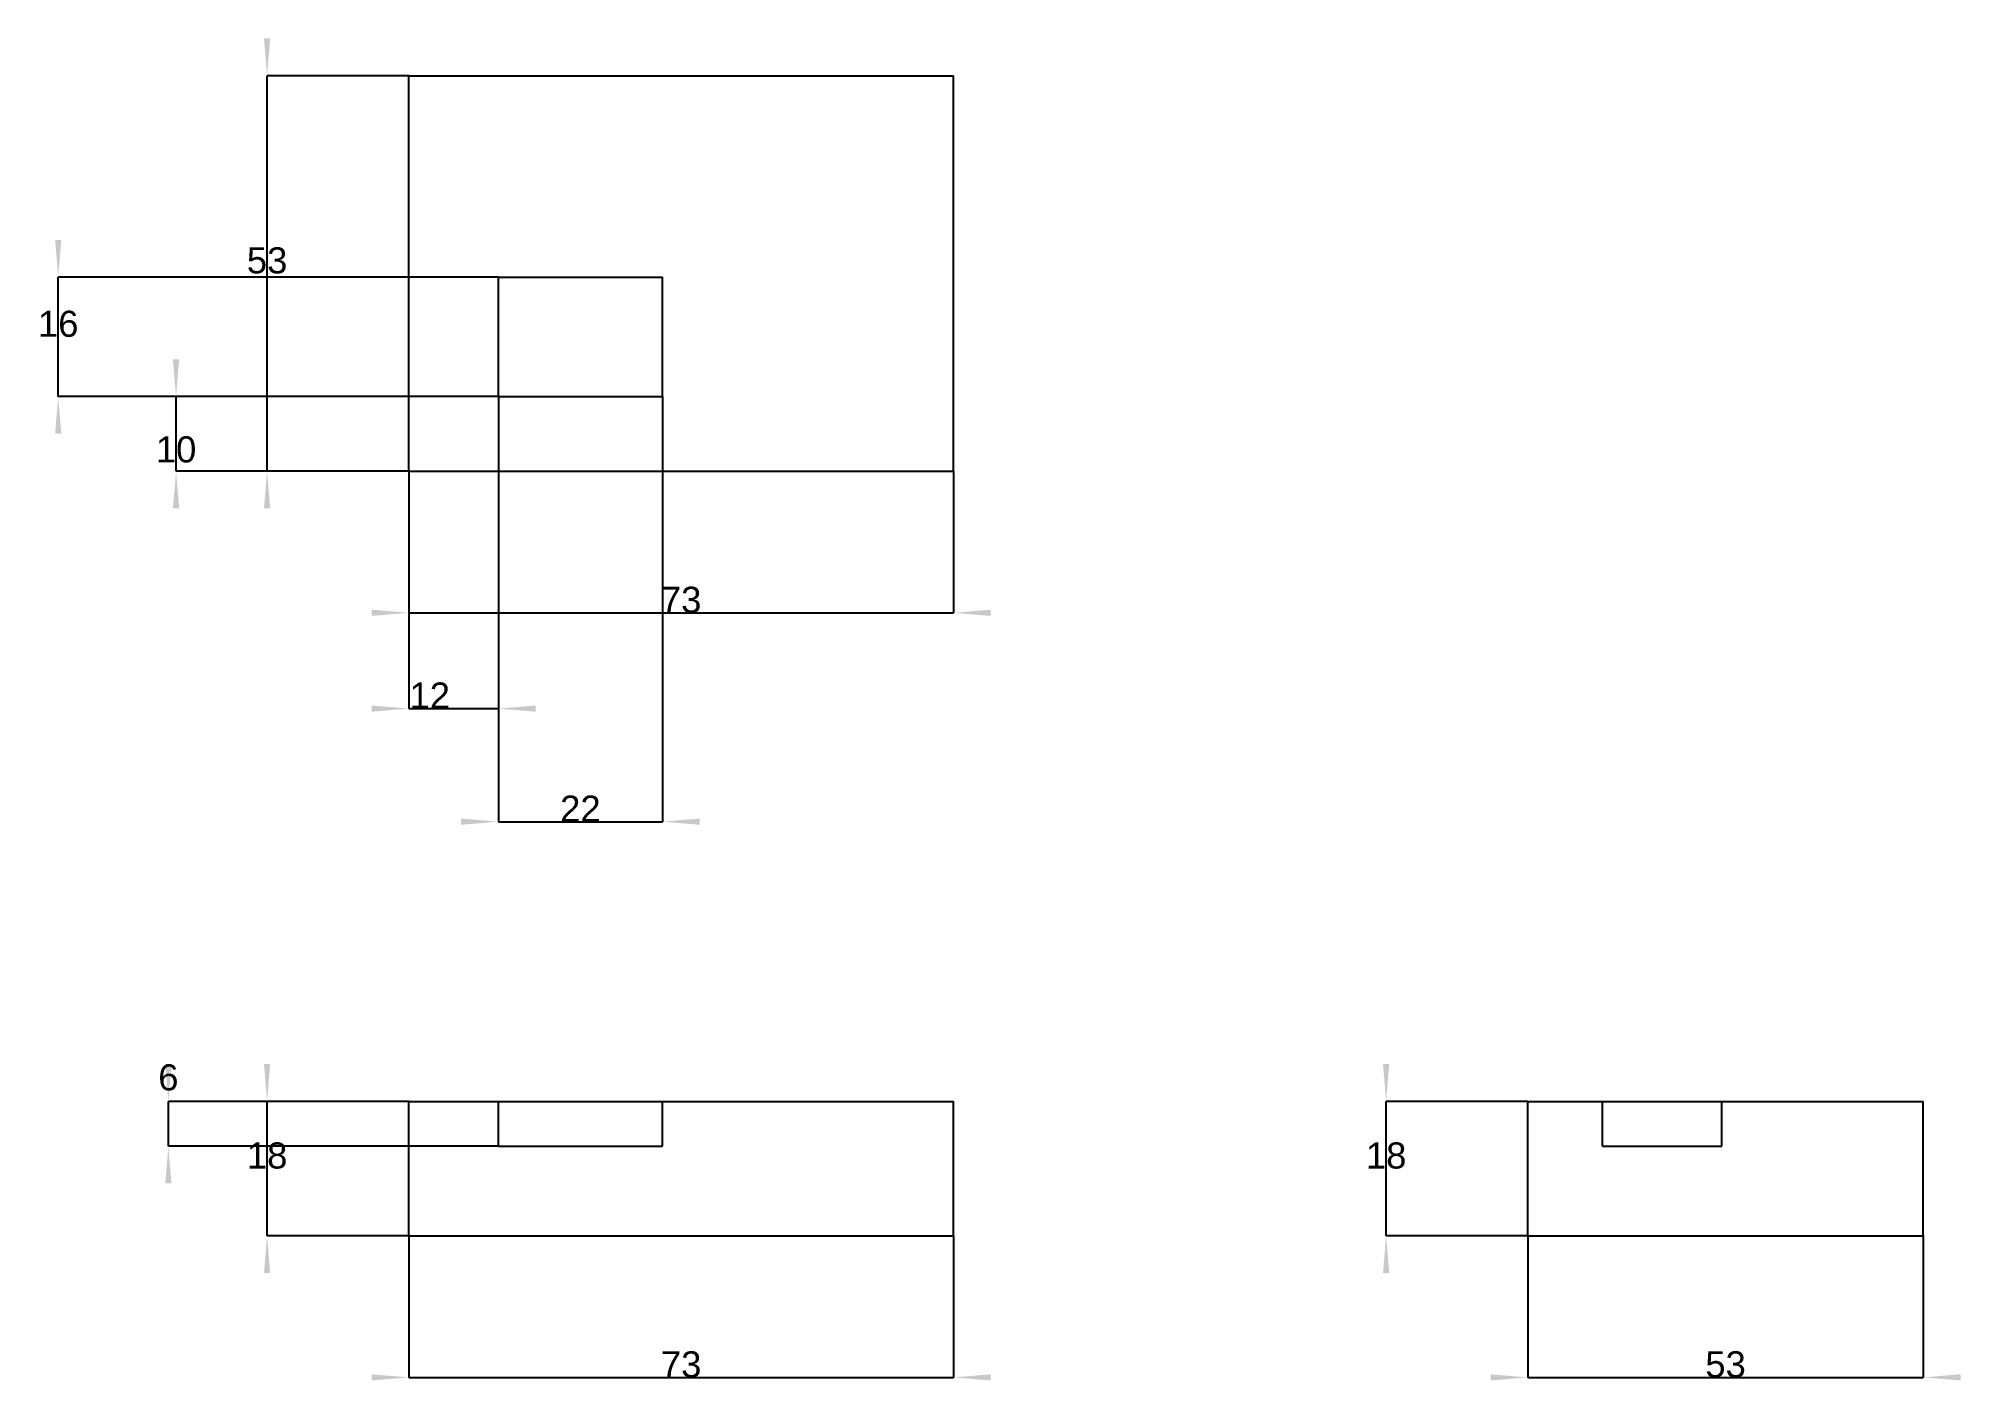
# Model space of a CAD drawing. Header units: millimetres. Extents: x 94 to 352, y 56 to 236.
import ezdxf
from ezdxf.enums import TextEntityAlignment as Align

# ---------------------------------------------------------------- set-up
doc = ezdxf.new("R2010")
doc.units = ezdxf.units.MM
doc.layers.get('0').update_dxf_attribs({"linetype": 'CONTINUOUS'})
for name, color, linetype in [('D', 7, 'CONTINUOUS'), ('D001', 7, 'CONTINUOUS'), ('D002', 7, 'CONTINUOUS'), ('D003', 7, 'CONTINUOUS'), ('D004', 7, 'CONTINUOUS'), ('D005', 7, 'CONTINUOUS'), ('D006', 7, 'CONTINUOUS'), ('D007', 7, 'CONTINUOUS'), ('D008', 7, 'CONTINUOUS'), ('D009', 7, 'CONTINUOUS'), ('D010', 7, 'CONTINUOUS'), ('Front', 7, 'CONTINUOUS'), ('Right', 7, 'CONTINUOUS'), ('Top', 7, 'CONTINUOUS')]:
    doc.layers.add(name, color=color, linetype=linetype)
doc.styles.get("Standard").update_dxf_attribs({"font": 'arial.ttf'})
doc.dimstyles.get("Standard").update_dxf_attribs({"dimscale": 0, "dimtxt": 2.5, "dimasz": 2.5, "dimexe": 1.25, "dimexo": 0.625, "dimtad": 1, "dimtxsty": 'STANDARD', "dimcen": 2.5, "dimazin": 3, "dimtfac": 1, "dimtmove": 0, "dimatfit": 3})

# ---------------------------------------------------------------- blocks, each defined once
blk = doc.blocks.new('*D')
at = {"color": 0}
for points in [[(138.5, 56.5833), (138.5, 57.4167), (143.5, 57)], [(221.5, 56.5833), (221.5, 57.4167), (216.5, 57)]]:
    blk.add_solid(points, dxfattribs=at)
at = {"layer": 'D'}
for p, q in [((143.5, 76), (143.5, 57)), ((216.5, 76), (216.5, 57)), ((143.5, 57), (216.5, 57))]:
    blk.add_line(p, q, dxfattribs=at)
blk.add_text('73', height=3.5, dxfattribs=at).set_placement((180, 57), align=Align.CENTER)
blk = doc.blocks.new('*D001')
at = {"color": 0}
for points in [[(124.083, 99), (124.917, 99), (124.5, 94)], [(124.083, 71), (124.917, 71), (124.5, 76)]]:
    blk.add_solid(points, dxfattribs=at)
at = {"layer": 'D001'}
for p, q in [((143.5, 94), (124.5, 94)), ((124.5, 76), (124.5, 94)), ((143.5, 76), (124.5, 76))]:
    blk.add_line(p, q, dxfattribs=at)
blk.add_text('18', height=3.5, dxfattribs=at).set_placement((124.5, 85), align=Align.CENTER)
blk = doc.blocks.new('*D002')
at = {"color": 0}
for points in [[(138.5, 159.083), (138.5, 159.917), (143.5, 159.5)], [(221.5, 159.083), (221.5, 159.917), (216.5, 159.5)]]:
    blk.add_solid(points, dxfattribs=at)
at = {"layer": 'D002'}
for p, q in [((143.5, 178.5), (143.5, 159.5)), ((216.5, 178.5), (216.5, 159.5)), ((143.5, 159.5), (216.5, 159.5))]:
    blk.add_line(p, q, dxfattribs=at)
blk.add_text('73', height=3.5, dxfattribs=at).set_placement((180, 159.5), align=Align.CENTER)
blk = doc.blocks.new('*D003')
at = {"color": 0}
for points in [[(124.083, 236.5), (124.917, 236.5), (124.5, 231.5)], [(124.083, 173.5), (124.917, 173.5), (124.5, 178.5)]]:
    blk.add_solid(points, dxfattribs=at)
at = {"layer": 'D003'}
for p, q in [((143.5, 231.5), (124.5, 231.5)), ((124.5, 178.5), (124.5, 231.5)), ((143.5, 178.5), (124.5, 178.5))]:
    blk.add_line(p, q, dxfattribs=at)
blk.add_text('53', height=3.5, dxfattribs=at).set_placement((124.5, 205), align=Align.CENTER)
blk = doc.blocks.new('*D004')
at = {"color": 0}
for points in [[(288.5, 56.5833), (288.5, 57.4167), (293.5, 57)], [(351.5, 56.5833), (351.5, 57.4167), (346.5, 57)]]:
    blk.add_solid(points, dxfattribs=at)
at = {"layer": 'D004'}
for p, q in [((293.5, 76), (293.5, 57)), ((346.5, 76), (346.5, 57)), ((293.5, 57), (346.5, 57))]:
    blk.add_line(p, q, dxfattribs=at)
blk.add_text('53', height=3.5, dxfattribs=at).set_placement((320, 57), align=Align.CENTER)
blk = doc.blocks.new('*D005')
at = {"color": 0}
for points in [[(274.083, 99), (274.917, 99), (274.5, 94)], [(274.083, 71), (274.917, 71), (274.5, 76)]]:
    blk.add_solid(points, dxfattribs=at)
at = {"layer": 'D005'}
for p, q in [((293.5, 94), (274.5, 94)), ((274.5, 76), (274.5, 94)), ((293.5, 76), (274.5, 76))]:
    blk.add_line(p, q, dxfattribs=at)
blk.add_text('18', height=3.5, dxfattribs=at).set_placement((274.5, 85), align=Align.CENTER)
blk = doc.blocks.new('*D006')
at = {"color": 0}
for points in [[(138.5, 146.242), (138.5, 147.076), (143.5, 146.659)], [(160.5, 146.242), (160.5, 147.076), (155.5, 146.659)]]:
    blk.add_solid(points, dxfattribs=at)
at = {"layer": 'D006'}
for p, q in [((155.5, 188.5), (155.5, 146.659)), ((143.5, 178.5), (143.5, 146.659)), ((143.5, 146.659), (155.5, 146.659))]:
    blk.add_line(p, q, dxfattribs=at)
blk.add_text('12', height=3.5, dxfattribs=at).set_placement((146.299, 146.659), align=Align.CENTER)
blk = doc.blocks.new('*D007')
at = {"color": 0}
for points in [[(111.882, 193.5), (112.716, 193.5), (112.299, 188.5)], [(111.882, 173.5), (112.716, 173.5), (112.299, 178.5)]]:
    blk.add_solid(points, dxfattribs=at)
at = {"layer": 'D007'}
for p, q in [((155.5, 188.5), (112.299, 188.5)), ((112.299, 178.5), (112.299, 188.5)), ((143.5, 178.5), (112.299, 178.5))]:
    blk.add_line(p, q, dxfattribs=at)
blk.add_text('10', height=3.5, dxfattribs=at).set_placement((112.299, 179.659), align=Align.CENTER)
blk = doc.blocks.new('*D008')
at = {"color": 0}
for points in [[(150.5, 131.083), (150.5, 131.917), (155.5, 131.5)], [(182.5, 131.083), (182.5, 131.917), (177.5, 131.5)]]:
    blk.add_solid(points, dxfattribs=at)
at = {"layer": 'D008'}
for p, q in [((155.5, 188.5), (155.5, 131.5)), ((177.5, 188.5), (177.5, 131.5)), ((155.5, 131.5), (177.5, 131.5))]:
    blk.add_line(p, q, dxfattribs=at)
blk.add_text('22', height=3.5, dxfattribs=at).set_placement((166.5, 131.5), align=Align.CENTER)
blk = doc.blocks.new('*D009')
at = {"color": 0}
for points in [[(96.0833, 209.5), (96.9167, 209.5), (96.5, 204.5)], [(96.0833, 183.5), (96.9167, 183.5), (96.5, 188.5)]]:
    blk.add_solid(points, dxfattribs=at)
at = {"layer": 'D009'}
for p, q in [((155.5, 204.5), (96.5, 204.5)), ((96.5, 188.5), (96.5, 204.5)), ((155.5, 188.5), (96.5, 188.5))]:
    blk.add_line(p, q, dxfattribs=at)
blk.add_text('16', height=3.5, dxfattribs=at).set_placement((96.5, 196.5), align=Align.CENTER)
blk = doc.blocks.new('*D010')
at = {"color": 0}
for points in [[(110.847, 99), (111.681, 99), (111.264, 94)], [(110.847, 83), (111.681, 83), (111.264, 88)]]:
    blk.add_solid(points, dxfattribs=at)
at = {"layer": 'D010'}
for p, q in [((143.5, 94), (111.264, 94)), ((111.264, 88), (111.264, 94)), ((155.5, 88), (111.264, 88))]:
    blk.add_line(p, q, dxfattribs=at)
blk.add_text('6', height=3.5, dxfattribs=at).set_placement((111.264, 95.4721), align=Align.CENTER)

msp = doc.modelspace()

# ---------------------------------------------------------------- linework, layer by layer
at = {"layer": 'Front'}
for p, q in [((143.5, 76), (143.5, 94)), ((143.5, 94), (216.5, 94)), ((143.5, 76), (143.5, 94)), ((143.5, 94), (216.5, 94)), ((155.5, 94), (177.5, 94)), ((155.5, 94), (177.5, 94)), ((155.5, 88), (155.5, 94)), ((155.5, 88), (155.5, 94)), ((177.5, 88), (177.5, 94)), ((177.5, 88), (177.5, 94)), ((216.5, 76), (216.5, 94)), ((216.5, 76), (216.5, 94)), ((155.5, 88), (177.5, 88)), ((155.5, 88), (177.5, 88)), ((143.5, 76), (216.5, 76)), ((143.5, 76), (216.5, 76))]:
    msp.add_line(p, q, dxfattribs=at)
at = {"layer": 'Right'}
for p, q in [((293.5, 76), (293.5, 94)), ((293.5, 94), (346.5, 94)), ((293.5, 76), (293.5, 94)), ((293.5, 94), (346.5, 94)), ((303.5, 94), (319.5, 94)), ((303.5, 94), (319.5, 94)), ((303.5, 88), (303.5, 94)), ((303.5, 88), (303.5, 94)), ((319.5, 88), (319.5, 94)), ((319.5, 88), (319.5, 94)), ((346.5, 76), (346.5, 94)), ((346.5, 76), (346.5, 94)), ((303.5, 88), (319.5, 88)), ((303.5, 88), (319.5, 88)), ((293.5, 76), (346.5, 76)), ((293.5, 76), (346.5, 76))]:
    msp.add_line(p, q, dxfattribs=at)
at = {"layer": 'Top'}
for p, q in [((143.5, 178.5), (143.5, 231.5)), ((143.5, 231.5), (216.5, 231.5)), ((143.5, 178.5), (143.5, 231.5)), ((143.5, 231.5), (216.5, 231.5)), ((216.5, 178.5), (216.5, 231.5)), ((216.5, 178.5), (216.5, 231.5)), ((155.5, 204.5), (177.5, 204.5)), ((155.5, 188.5), (155.5, 204.5)), ((155.5, 204.5), (177.5, 204.5)), ((155.5, 188.5), (155.5, 204.5)), ((177.5, 188.5), (177.5, 204.5)), ((177.5, 188.5), (177.5, 204.5)), ((155.5, 188.5), (177.5, 188.5)), ((155.5, 188.5), (177.5, 188.5)), ((143.5, 178.5), (216.5, 178.5)), ((143.5, 178.5), (216.5, 178.5))]:
    msp.add_line(p, q, dxfattribs=at)

# ---------------------------------------------------------------- dimensions: what is measured, and where the dimension line sits
at = {"layer": 'D'}
dim = msp.add_linear_dim(base=(180, 57), p1=(143.5, 76), p2=(216.5, 76), text='73', dimstyle='STANDARD', dxfattribs=at)
dim.commit()
dim.dimension.update_dxf_attribs({"geometry": '*D', "text_midpoint": (180, 62)})
at = {"layer": 'D001'}
dim = msp.add_linear_dim(base=(124.5, 85), p1=(143.5, 76), p2=(143.5, 94), angle=90, text='18', dimstyle='STANDARD', dxfattribs=at)
dim.commit()
dim.dimension.update_dxf_attribs({"geometry": '*D001', "text_midpoint": (129.5, 85)})
at = {"layer": 'D002'}
dim = msp.add_linear_dim(base=(180, 159.5), p1=(143.5, 178.5), p2=(216.5, 178.5), text='73', dimstyle='STANDARD', dxfattribs=at)
dim.commit()
dim.dimension.update_dxf_attribs({"geometry": '*D002', "text_midpoint": (180, 164.5)})
at = {"layer": 'D003'}
dim = msp.add_linear_dim(base=(124.5, 205), p1=(143.5, 178.5), p2=(143.5, 231.5), angle=90, text='53', dimstyle='STANDARD', dxfattribs=at)
dim.commit()
dim.dimension.update_dxf_attribs({"geometry": '*D003', "text_midpoint": (129.5, 205)})
at = {"layer": 'D004'}
dim = msp.add_linear_dim(base=(320, 57), p1=(293.5, 76), p2=(346.5, 76), text='53', dimstyle='STANDARD', dxfattribs=at)
dim.commit()
dim.dimension.update_dxf_attribs({"geometry": '*D004', "text_midpoint": (320, 62)})
at = {"layer": 'D005'}
dim = msp.add_linear_dim(base=(274.5, 85), p1=(293.5, 76), p2=(293.5, 94), angle=90, text='18', dimstyle='STANDARD', dxfattribs=at)
dim.commit()
dim.dimension.update_dxf_attribs({"geometry": '*D005', "text_midpoint": (279.5, 85)})
at = {"layer": 'D006'}
dim = msp.add_linear_dim(base=(146.299, 146.659), p1=(143.5, 178.5), p2=(155.5, 188.5), text='12', dimstyle='STANDARD', dxfattribs=at)
dim.commit()
dim.dimension.update_dxf_attribs({"geometry": '*D006', "text_midpoint": (149.5, 150.5)})
at = {"layer": 'D007'}
dim = msp.add_linear_dim(base=(112.299, 179.659), p1=(143.5, 178.5), p2=(155.5, 188.5), angle=90, text='10', dimstyle='STANDARD', dxfattribs=at)
dim.commit()
dim.dimension.update_dxf_attribs({"geometry": '*D007', "text_midpoint": (115.5, 183.5)})
at = {"layer": 'D008'}
dim = msp.add_linear_dim(base=(166.5, 131.5), p1=(155.5, 188.5), p2=(177.5, 188.5), text='22', dimstyle='STANDARD', dxfattribs=at)
dim.commit()
dim.dimension.update_dxf_attribs({"geometry": '*D008', "text_midpoint": (166.5, 136.5)})
at = {"layer": 'D009'}
dim = msp.add_linear_dim(base=(96.5, 196.5), p1=(155.5, 188.5), p2=(155.5, 204.5), angle=90, text='16', dimstyle='STANDARD', dxfattribs=at)
dim.commit()
dim.dimension.update_dxf_attribs({"geometry": '*D009', "text_midpoint": (101.5, 196.5)})
at = {"layer": 'D010'}
dim = msp.add_linear_dim(base=(111.264, 95.472), p1=(155.5, 88), p2=(143.5, 94), angle=90, text='6', dimstyle='STANDARD', dxfattribs=at)
dim.commit()
dim.dimension.update_dxf_attribs({"geometry": '*D010', "text_midpoint": (113.5, 91)})

doc.saveas('drawing.dxf')
